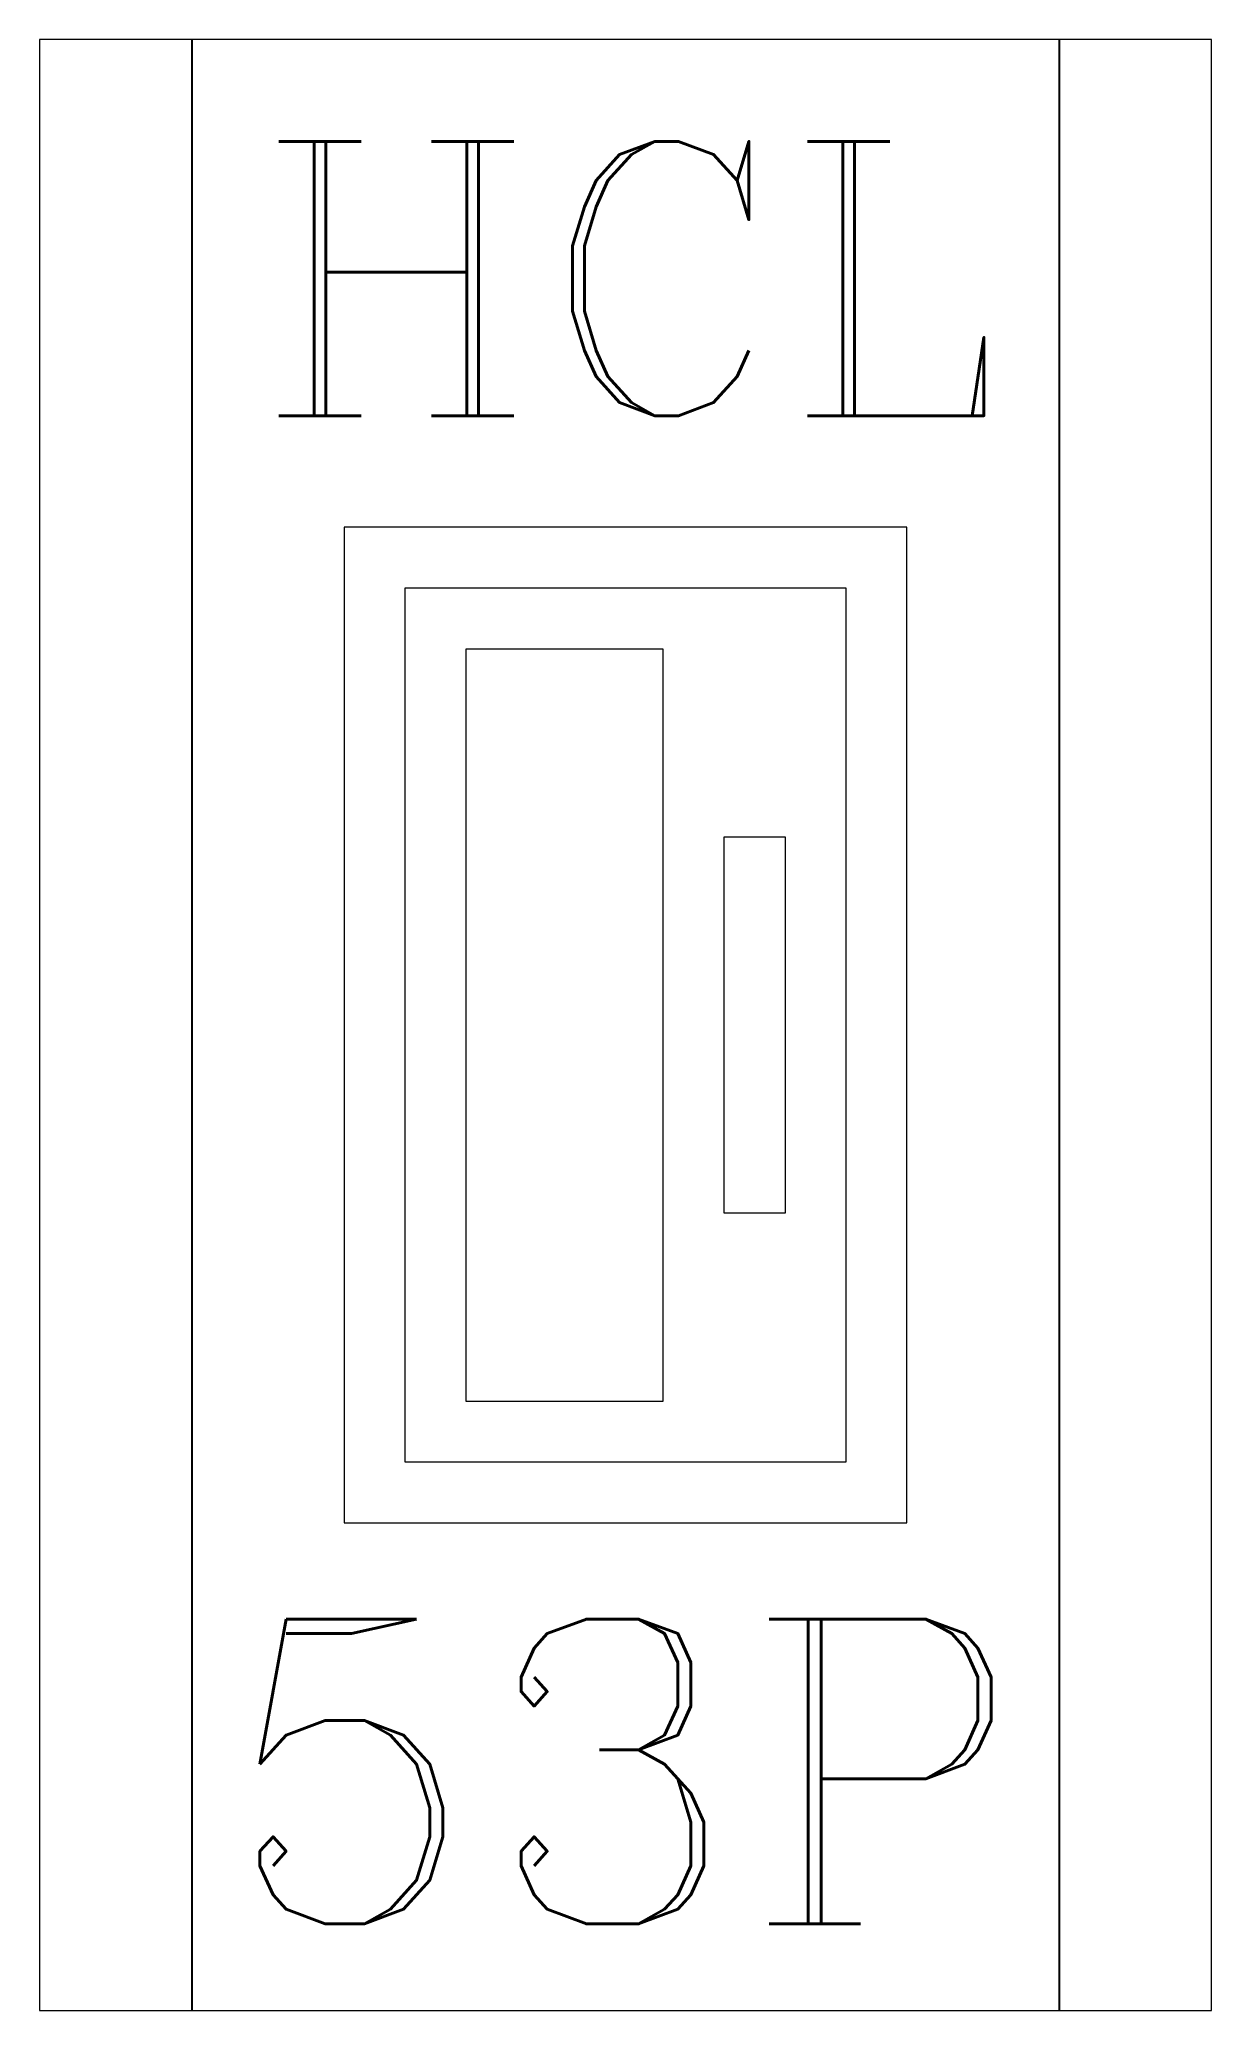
# Model space of a CAD drawing. Header units: inches. Extents: x -9.6 to 9.6, y 0 to 32.3.
import ezdxf
from ezdxf.enums import TextEntityAlignment as Align

# ---------------------------------------------------------------- set-up
doc = ezdxf.new("R2010")
doc.units = ezdxf.units.IN
doc.header["$LTSCALE"] = 48
doc.header["$MEASUREMENT"] = 0
doc.styles.add('ROMANC', font='COMPLEX.SHX')

msp = doc.modelspace()

# ---------------------------------------------------------------- wipeouts: each hides what was drawn before it
msp.add_wipeout([(-9.62, 0), (9.62, 0), (9.62, 32.337), (-9.62, 32.337)])

# ---------------------------------------------------------------- next in the draw order: wipeouts: each hides what was drawn before it
msp.add_wipeout([(-9.62, 0), (9.62, 0), (9.62, 32.337), (-9.62, 32.337)])

# ---------------------------------------------------------------- next in the draw order: linework, layer by layer
for p, q in [((-7.12, 32.337), (-7.12, 0)), ((7.12, 32.337), (7.12, 0))]:
    msp.add_line(p, q)
at = {"lineweight": 0}
for points in [[(-9.62, 0), (9.62, 0), (9.62, 32.337), (-9.62, 32.337)], [(-4.62, 8), (4.62, 8), (4.62, 24.337), (-4.62, 24.337)], [(-3.62, 9), (3.62, 9), (3.62, 23.337), (-3.62, 23.337)], [(-2.62, 10), (0.62, 10), (0.62, 22.337), (-2.62, 22.337)], [(2.62, 13.084), (1.62, 13.084), (1.62, 19.253), (2.62, 19.253)]]:
    msp.add_lwpolyline(points, close=True, dxfattribs=at)

# ---------------------------------------------------------------- next in the draw order: texts
at = {"style": 'ROMANC'}
for s, height, p in [('HCL', 4.5, (0, 28.414)), ('53P', 5, (0, 3.923))]:
    msp.add_text(s, height=height, dxfattribs=at).set_placement(p, align=Align.MIDDLE_CENTER)

doc.saveas('drawing.dxf')
